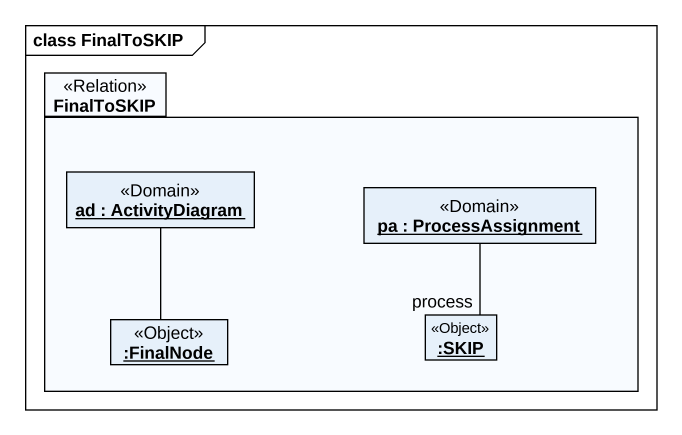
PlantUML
@startuml
mainframe class FinalToSKIP
hide circle
hide empty members
package FinalToSKIP <<Relation>> {
  object "ad : ActivityDiagram" as ad <<Domain>>
  object "pa : ProcessAssignment" as pa <<Domain>>
  object ":FinalNode" as FinalNode <<Object>>
  object ":SKIP" as SKIP <<Object>>
}
ad -- FinalNode
pa -- SKIP : process
@enduml
